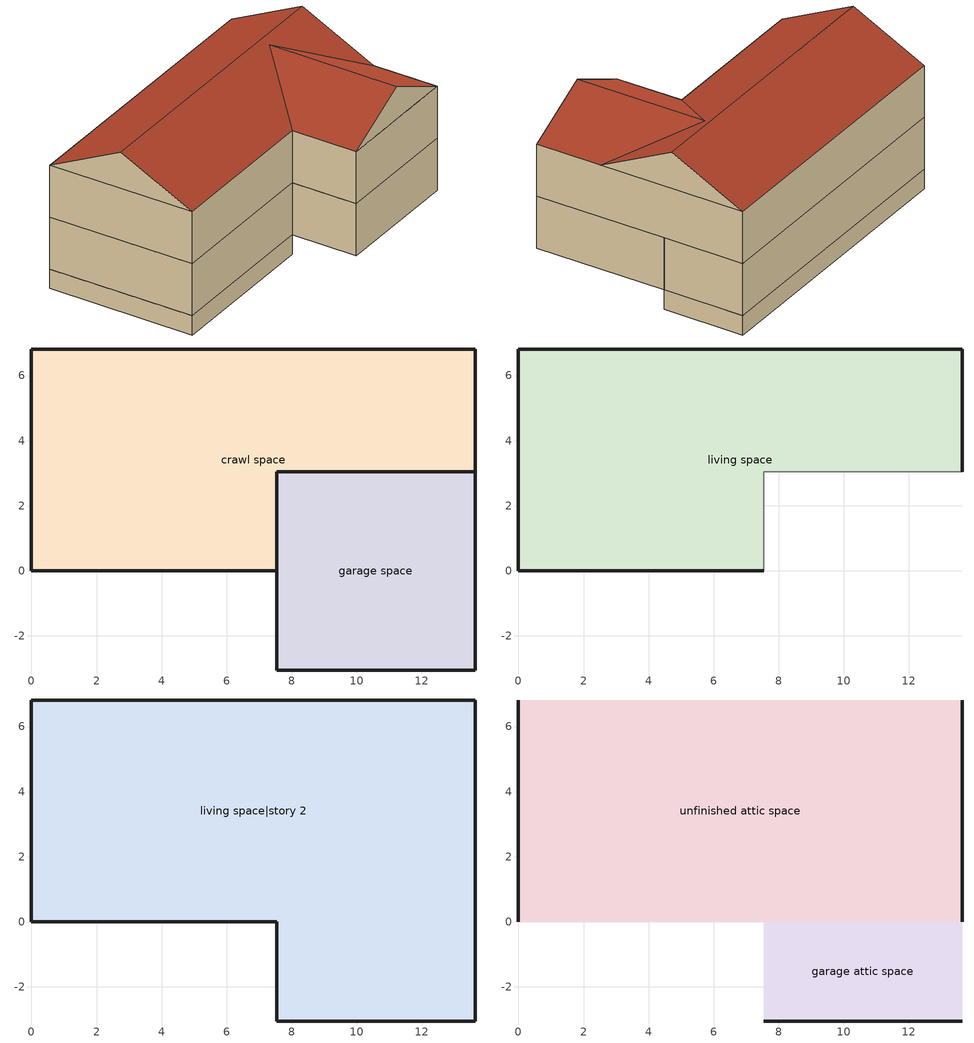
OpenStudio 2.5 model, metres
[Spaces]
garage space
 floor ground: 7.54,-3.05 7.54,3.05 13.63,3.05 13.63,-3.05 z0
 wall outside: 7.54,0 7.54,-3.05 13.63,-3.05 13.63,3.05 z0:2.44
 wall to living space: 13.63,3.05 7.54,3.05 7.54,0 z0:2.44
crawl space
 floor ground: 0,0 0,6.82 13.63,6.82 13.63,3.05 7.54,3.05 7.54,0 z-0.91
 wall ground: 0,6.82 0,0 7.54,0 7.54,3.05 13.63,3.05 13.63,6.82 0,6.82 z-0.91:0
living space
 floor to crawl space: 0,0 0,6.82 13.63,6.82 13.63,3.05 7.54,3.05 7.54,0 z0
 wall outside: 13.63,3.05 13.63,6.82 0,6.82 0,0 7.54,0 z0:2.44
living space|story 2
 floor to garage space: 13.63,3.05 13.63,-3.05 7.54,-3.05 7.54,3.05 z2.44
 floor to living space: 13.63,6.82 13.63,3.05 7.54,3.05 7.54,0 0,0 0,6.82 z2.44
 wall outside: 0,6.82 0,0 7.54,0 7.54,-3.05 13.63,-3.05 13.63,6.82 0,6.82 z2.44:4.88
unfinished attic space
 floor to living space|story 2: 13.63,6.82 13.63,0 0,0 0,6.82 z4.88
 wall outside: 0,3.41,6.58 0,6.82,4.88 0,0,4.88; 13.63,3.41,6.58 13.63,0,4.88 13.63,6.82,4.88
 roof outside: 0,3.41,6.58 13.63,3.41,6.58 13.63,6.82,4.88 0,6.82,4.88; 0,3.41,6.58 0,0,4.88 7.54,0,4.88 10.58,3.05,6.4 13.63,0,4.88 13.63,3.41,6.58
garage attic space
 floor to living space|story 2: 7.54,-3.05 7.54,0 13.63,0 13.63,-3.05 z4.88
 wall outside: 7.54,-3.05,4.88 13.63,-3.05,4.88 10.58,-3.05,6.4
 roof outside: 7.54,0,4.88 7.54,-3.05,4.88 10.58,-3.05,6.4 10.58,3.05,6.4; 13.63,0,4.88 10.58,3.05,6.4 10.58,-3.05,6.4 13.63,-3.05,4.88
[Building]
Building: Standards Number of Stories=2; Standards Number of Above Ground Stories=2; Standards Building Type=singlefamilydetached; Standards Number of Living Units=1
[ThermalZone] Use Ideal Air Loads=No
living zone; garage zone; unfinished attic zone; crawl zone
[Sizing:Zone] Zone Cooling Design Supply Air Temperature Input Method=SupplyAirTemperature; Zone Cooling Design Supply Air Temperature {C}=14; Zone Cooling Design Supply Air Temperature Difference {deltaC}=11.11; Zone Heating Design Supply Air Temperature Input Method=SupplyAirTemperature; Zone Heating Design Supply Air Temperature {C}=40; Zone Heating Design Supply Air Temperature Difference {deltaC}=11.11; Zone Cooling Design Supply Air Humidity Ratio {kg-H2O/kg-air}=0.0085; Zone Heating Design Supply Air Humidity Ratio {kg-H2O/kg-air}=0.008; Cooling Design Air Flow Method=DesignDay; Heating Design Air Flow Method=DesignDay; Account for Dedicated Outdoor Air System=No; Dedicated Outdoor Air System Control Strategy=NeutralSupplyAir; Dedicated Outdoor Air Low Setpoint Temperature for Design {C}=autosize; Dedicated Outdoor Air High Setpoint Temperature for Design {C}=autosize
living zone; garage zone; unfinished attic zone; crawl zone
[Space]
Name | Space Type | Thermal Zone | Building Unit
garage space | Space Type 1 | garage zone
living space; living space|story 2 | Space Type 2 | living zone | unit 1
unfinished attic space; garage attic space | Space Type 3 | unfinished attic zone
crawl space | Space Type 4 | crawl zone
[SpaceType]
Name | Standards Space Type
Space Type 1 | garage
Space Type 2 | living
Space Type 3 | unfinished attic
Space Type 4 | crawlspace
[BuildingUnit]
unit 1: Building Unit Type=Residential
